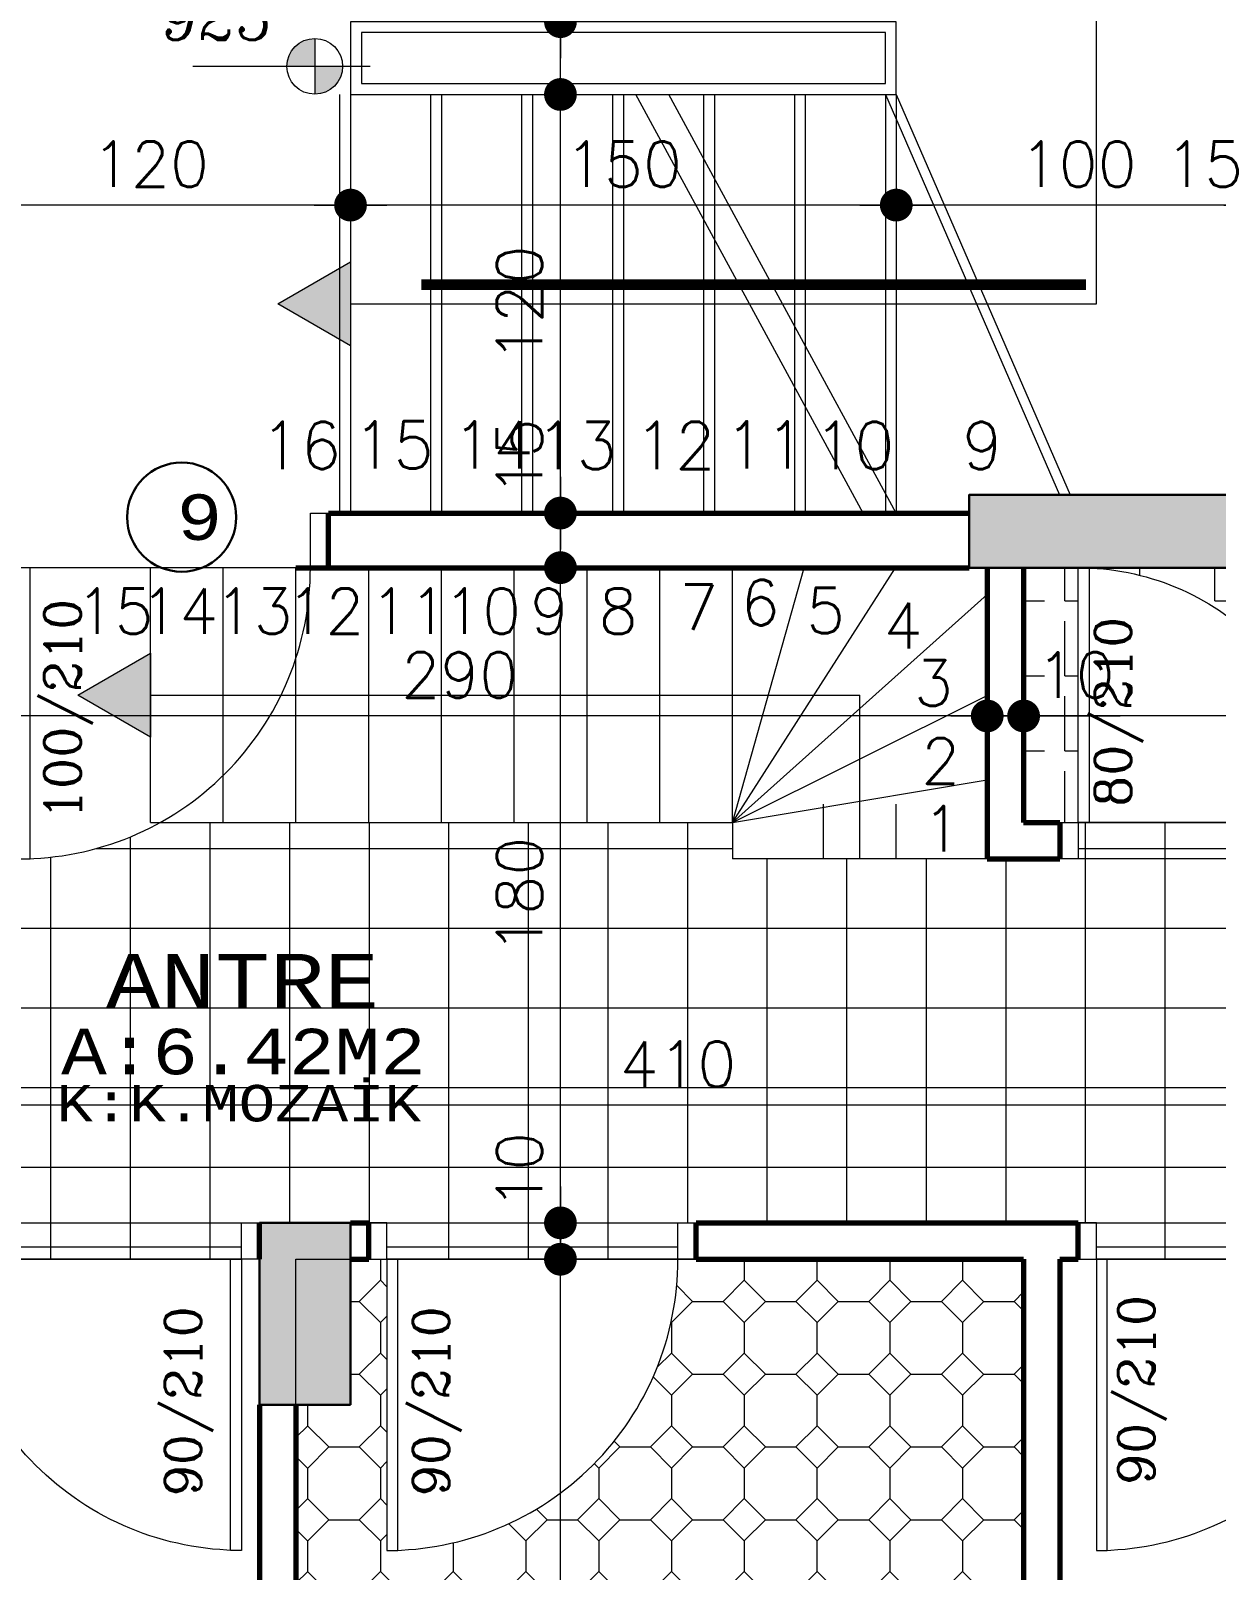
# Model space of a CAD drawing. Header units: millimetres. Extents: x 35860 to 71103, y -11298 to -8385.
# Drawn here: x 51444.5 to 51770.3, y -10413.8 to -9990.9 of the extents above; entities that cross this region are included whole.
import ezdxf
from ezdxf.enums import TextEntityAlignment as Align

# ---------------------------------------------------------------- set-up
doc = ezdxf.new("R2010")
doc.units = ezdxf.units.MM
doc.header["$MEASUREMENT"] = 0
doc.layers.get('0').update_dxf_attribs({"lineweight": 15})
doc.layers.get('Defpoints').update_dxf_attribs({"lineweight": 20})
for name, color, linetype, lineweight in [('02', 2, 'Continuous', 20), ('03_Yazı', 1, 'Continuous', 30), ('05', 4, 'Continuous', 50), ('07', 3, 'Continuous', 70), ('Kolon', 6, 'Continuous', 30), ('Merd&Balkon', 40, 'Continuous', 20), ('Ölçü', 140, 'Continuous', 20)]:
    doc.layers.add(name, color=color, linetype=linetype, lineweight=lineweight)
doc.layers.add('Lay_X', color=45, linetype='Continuous', lineweight=13, plot=False)
doc.styles.add('0', font='txt.shx')
doc.styles.add('2', font='txt.shx', dxfattribs={"height": 12.5})
doc.styles.add('C', font='')
doc.styles.add('ROMANC', font='romanc', dxfattribs={"height": 0.11})
doc.styles.get('C').set_extended_font_data('Courier New Tur')
doc.dimstyles.new('2', dxfattribs={"dimtxt": 12.5, "dimasz": 1, "dimexe": 0, "dimexo": 0, "dimgap": 5, "dimtad": 1, "dimdec": 0, "dimlfac": -1, "dimzin": 12, "dimdsep": 46, "dimtxsty": '0', "dimblk": 'DOT', "dimcen": 2.5, "dimse1": 1, "dimse2": 1, "dimclrd": 256, "dimclrt": 1, "dimadec": 0, "dimazin": 0, "dimtfac": 1, "dimtdec": 0, "dimtmove": 0, "dimatfit": 0, "dimldrblk": 'DOT', "dimfxl": 1, "dimtolj": 1, "dimtzin": 0, "dimlwd": -1, "dimarcsym": 0})

# ---------------------------------------------------------------- blocks, each defined once
blk = doc.blocks.new('DOT')
at = {"color": 0}
blk.add_line((-10, 0), (10, 0), dxfattribs=at)
at = {"color": 0, "const_width": 4.5}
blk.add_lwpolyline([(-2.25, 0, 1), (2.25, 0, 1)], format="xyb", close=True, dxfattribs=at)
blk = doc.blocks.new('*D217')
at = {"layer": 'Defpoints', "color": 0, "transparency": 16777216}
for p in [(51417.34, -10218.42), (51417.34, -10286.05), (51827.34, -10308.42)]:
    blk.add_point(p, dxfattribs=at)
at = {"layer": 'Ölçü', "transparency": 16777216}
blk.add_line((51826.34, -10286.05), (51418.34, -10286.05), dxfattribs=at)
at = {"layer": 'Ölçü', "transparency": 16777216, "rotation": 180}
blk.add_blockref('DOT', (51417.34, -10286.05), dxfattribs=at)
at = {"layer": 'Ölçü', "transparency": 16777216}
blk.add_blockref('DOT', (51827.34, -10286.05), dxfattribs=at)
at = {"layer": 'Ölçü', "color": 1, "transparency": 16777216, "insert": (51622.34, -10274.8), "char_height": 12.5, "attachment_point": 5, "style": '0'}
blk.add_mtext('\\A1;410', dxfattribs=at)
blk = doc.blocks.new('*D223')
at = {"layer": 'Defpoints', "color": 0, "transparency": 16777216}
for p in [(51797.34, -10005.92), (51782.34, -10038.81), (51782.34, -10118.42)]:
    blk.add_point(p, dxfattribs=at)
at = {"layer": 'Ölçü', "transparency": 16777216}
for p, q in [((51781.34, -10038.81), (51753.67, -10038.81)), ((51797.34, -10038.81), (51782.34, -10038.81)), ((51798.34, -10038.81), (51799.34, -10038.81))]:
    blk.add_line(p, q, dxfattribs=at)
blk.add_blockref('DOT', (51782.34, -10038.81), dxfattribs=at)
at = {"layer": 'Ölçü', "transparency": 16777216, "rotation": 180}
blk.add_blockref('DOT', (51797.34, -10038.81), dxfattribs=at)
at = {"layer": 'Ölçü', "color": 1, "transparency": 16777216, "insert": (51767, -10027.56), "char_height": 12.5, "attachment_point": 5, "style": '0'}
blk.add_mtext('\\A1;15', dxfattribs=at)
blk = doc.blocks.new('*D224')
at = {"layer": 'Defpoints', "color": 0, "transparency": 16777216}
for p in [(51682.34, -10008.42), (51682.34, -10038.81), (51782.34, -10118.42)]:
    blk.add_point(p, dxfattribs=at)
at = {"layer": 'Ölçü', "transparency": 16777216}
blk.add_line((51781.34, -10038.81), (51683.34, -10038.81), dxfattribs=at)
at = {"layer": 'Ölçü', "transparency": 16777216, "rotation": 180}
blk.add_blockref('DOT', (51682.34, -10038.81), dxfattribs=at)
at = {"layer": 'Ölçü', "transparency": 16777216}
blk.add_blockref('DOT', (51782.34, -10038.81), dxfattribs=at)
at = {"layer": 'Ölçü', "color": 1, "transparency": 16777216, "insert": (51732.34, -10027.56), "char_height": 12.5, "attachment_point": 5, "style": '0'}
blk.add_mtext('\\A1;100', dxfattribs=at)
blk = doc.blocks.new('*D225')
at = {"layer": 'Defpoints', "color": 0, "transparency": 16777216}
for p in [(51532.34, -10008.42), (51682.34, -10008.42), (51532.34, -10038.81)]:
    blk.add_point(p, dxfattribs=at)
at = {"layer": 'Ölçü', "transparency": 16777216}
blk.add_line((51681.34, -10038.81), (51533.34, -10038.81), dxfattribs=at)
at = {"layer": 'Ölçü', "transparency": 16777216, "rotation": 180}
blk.add_blockref('DOT', (51532.34, -10038.81), dxfattribs=at)
at = {"layer": 'Ölçü', "transparency": 16777216}
blk.add_blockref('DOT', (51682.34, -10038.81), dxfattribs=at)
at = {"layer": 'Ölçü', "color": 1, "transparency": 16777216, "insert": (51607.34, -10027.56), "char_height": 12.5, "attachment_point": 5, "style": '0'}
blk.add_mtext('\\A1;150', dxfattribs=at)
blk = doc.blocks.new('*D226')
at = {"layer": 'Defpoints', "color": 0, "transparency": 16777216}
for p in [(51532.34, -10008.42), (51422.34, -10038.81), (51422.34, -10073.42)]:
    blk.add_point(p, dxfattribs=at)
at = {"layer": 'Ölçü', "transparency": 16777216}
blk.add_line((51531.34, -10038.81), (51423.34, -10038.81), dxfattribs=at)
at = {"layer": 'Ölçü', "transparency": 16777216, "rotation": 180}
blk.add_blockref('DOT', (51422.34, -10038.81), dxfattribs=at)
at = {"layer": 'Ölçü', "transparency": 16777216}
blk.add_blockref('DOT', (51532.34, -10038.81), dxfattribs=at)
at = {"layer": 'Ölçü', "color": 1, "transparency": 16777216, "insert": (51477.34, -10027.56), "char_height": 12.5, "attachment_point": 5, "style": '0'}
blk.add_mtext('\\A1;120', dxfattribs=at)
blk = doc.blocks.new('*D229')
at = {"layer": 'Defpoints', "color": 0, "transparency": 16777216}
for p in [(51977.34, -10172.17), (51717.34, -10179.16), (51717.34, -10208.42)]:
    blk.add_point(p, dxfattribs=at)
at = {"layer": 'Ölçü', "transparency": 16777216}
blk.add_line((51976.34, -10179.16), (51718.34, -10179.16), dxfattribs=at)
at = {"layer": 'Ölçü', "transparency": 16777216, "rotation": 180}
blk.add_blockref('DOT', (51717.34, -10179.16), dxfattribs=at)
at = {"layer": 'Ölçü', "transparency": 16777216}
blk.add_blockref('DOT', (51977.34, -10179.16), dxfattribs=at)
at = {"layer": 'Ölçü', "color": 1, "transparency": 16777216, "insert": (51847.34, -10167.91), "char_height": 12.5, "attachment_point": 5, "style": '0'}
blk.add_mtext('\\A1;260', dxfattribs=at)
blk = doc.blocks.new('*D230')
at = {"layer": 'Defpoints', "color": 0, "transparency": 16777216}
for p in [(51707.34, -10179.16), (51717.34, -10208.42), (51707.34, -10218.42)]:
    blk.add_point(p, dxfattribs=at)
at = {"layer": 'Ölçü', "transparency": 16777216}
for p, q in [((51706.34, -10179.16), (51705.34, -10179.16)), ((51707.34, -10179.16), (51717.34, -10179.16)), ((51718.34, -10179.16), (51743.92, -10179.16))]:
    blk.add_line(p, q, dxfattribs=at)
blk.add_blockref('DOT', (51707.34, -10179.16), dxfattribs=at)
at = {"layer": 'Ölçü', "transparency": 16777216, "rotation": 180}
blk.add_blockref('DOT', (51717.34, -10179.16), dxfattribs=at)
at = {"layer": 'Ölçü', "color": 1, "transparency": 16777216, "insert": (51731.63, -10167.91), "char_height": 12.5, "attachment_point": 5, "style": '0'}
blk.add_mtext('\\A1;10', dxfattribs=at)
blk = doc.blocks.new('*D231')
at = {"layer": 'Defpoints', "color": 0, "transparency": 16777216}
for p in [(51417.34, -10179.16), (51417.34, -10218.42), (51707.34, -10218.42)]:
    blk.add_point(p, dxfattribs=at)
at = {"layer": 'Ölçü', "transparency": 16777216}
blk.add_line((51706.34, -10179.16), (51418.34, -10179.16), dxfattribs=at)
at = {"layer": 'Ölçü', "transparency": 16777216, "rotation": 180}
blk.add_blockref('DOT', (51417.34, -10179.16), dxfattribs=at)
at = {"layer": 'Ölçü', "transparency": 16777216}
blk.add_blockref('DOT', (51707.34, -10179.16), dxfattribs=at)
at = {"layer": 'Ölçü', "color": 1, "transparency": 16777216, "insert": (51562.34, -10167.91), "char_height": 12.5, "attachment_point": 5, "style": '0'}
blk.add_mtext('\\A1;290', dxfattribs=at)
blk = doc.blocks.new('*D281')
at = {"layer": 'Defpoints', "color": 0, "transparency": 16777216}
for p in [(51590.04, -10328.42), (51627.34, -10328.42), (51531.22, -10668.42)]:
    blk.add_point(p, dxfattribs=at)
at = {"layer": 'Ölçü', "transparency": 16777216}
blk.add_line((51590.04, -10667.42), (51590.04, -10329.42), dxfattribs=at)
for p, rotation in [((51590.04, -10328.42), 90), ((51590.04, -10668.42), 270)]:
    blk.add_blockref('DOT', p, dxfattribs=dict(at, rotation=rotation))
at = {"layer": 'Ölçü', "color": 1, "transparency": 16777216, "insert": (51578.79, -10498.42), "char_height": 12.5, "attachment_point": 5, "rotation": 90, "style": '0'}
blk.add_mtext('\\A1;340', dxfattribs=at)
blk = doc.blocks.new('*D282')
at = {"layer": 'Defpoints', "color": 0, "transparency": 16777216}
for p in [(51590.04, -10318.42), (51627.34, -10318.42), (51627.34, -10328.42)]:
    blk.add_point(p, dxfattribs=at)
at = {"layer": 'Ölçü', "transparency": 16777216}
for p, q in [((51590.04, -10317.42), (51590.04, -10291.84)), ((51590.04, -10328.42), (51590.04, -10318.42)), ((51590.04, -10329.42), (51590.04, -10330.42))]:
    blk.add_line(p, q, dxfattribs=at)
for p, rotation in [((51590.04, -10318.42), 270), ((51590.04, -10328.42), 90)]:
    blk.add_blockref('DOT', p, dxfattribs=dict(at, rotation=rotation))
at = {"layer": 'Ölçü', "color": 1, "transparency": 16777216, "insert": (51578.79, -10304.13), "char_height": 12.5, "attachment_point": 5, "rotation": 90, "style": '0'}
blk.add_mtext('\\A1;10', dxfattribs=at)
blk = doc.blocks.new('*D283')
at = {"layer": 'Defpoints', "color": 0, "transparency": 16777216}
for p in [(51517.34, -10138.42), (51590.04, -10138.42), (51627.34, -10318.42)]:
    blk.add_point(p, dxfattribs=at)
at = {"layer": 'Ölçü', "transparency": 16777216}
blk.add_line((51590.04, -10317.42), (51590.04, -10139.42), dxfattribs=at)
for p, rotation in [((51590.04, -10138.42), 90), ((51590.04, -10318.42), 270)]:
    blk.add_blockref('DOT', p, dxfattribs=dict(at, rotation=rotation))
at = {"layer": 'Ölçü', "color": 1, "transparency": 16777216, "insert": (51578.79, -10228.42), "char_height": 12.5, "attachment_point": 5, "rotation": 90, "style": '0'}
blk.add_mtext('\\A1;180', dxfattribs=at)
blk = doc.blocks.new('*D284')
at = {"layer": 'Defpoints', "color": 0, "transparency": 16777216}
for p in [(51526.31, -10123.42), (51590.04, -10123.42), (51517.34, -10138.42)]:
    blk.add_point(p, dxfattribs=at)
at = {"layer": 'Ölçü', "transparency": 16777216}
for p, q in [((51590.04, -10122.42), (51590.04, -10094.76)), ((51590.04, -10138.42), (51590.04, -10123.42)), ((51590.04, -10139.42), (51590.04, -10140.42))]:
    blk.add_line(p, q, dxfattribs=at)
for p, rotation in [((51590.04, -10123.42), 270), ((51590.04, -10138.42), 90)]:
    blk.add_blockref('DOT', p, dxfattribs=dict(at, rotation=rotation))
at = {"layer": 'Ölçü', "color": 1, "transparency": 16777216, "insert": (51578.79, -10108.09), "char_height": 12.5, "attachment_point": 5, "rotation": 90, "style": '0'}
blk.add_mtext('\\A1;15', dxfattribs=at)
blk = doc.blocks.new('*D285')
at = {"layer": 'Defpoints', "color": 0, "transparency": 16777216}
for p in [(51532.34, -10008.42), (51590.04, -10008.42), (51526.31, -10123.42)]:
    blk.add_point(p, dxfattribs=at)
at = {"layer": 'Ölçü', "transparency": 16777216}
blk.add_line((51590.04, -10122.42), (51590.04, -10009.42), dxfattribs=at)
for p, rotation in [((51590.04, -10008.42), 90), ((51590.04, -10123.42), 270)]:
    blk.add_blockref('DOT', p, dxfattribs=dict(at, rotation=rotation))
at = {"layer": 'Ölçü', "color": 1, "transparency": 16777216, "insert": (51578.79, -10065.92), "char_height": 12.5, "attachment_point": 5, "rotation": 90, "style": '0'}
blk.add_mtext('\\A1;120', dxfattribs=at)
blk = doc.blocks.new('*D286')
at = {"layer": 'Defpoints', "color": 0, "transparency": 16777216}
for p in [(51532.34, -9988.42), (51590.04, -9988.42), (51532.34, -10008.42)]:
    blk.add_point(p, dxfattribs=at)
at = {"layer": 'Ölçü', "transparency": 16777216}
for p, q in [((51590.04, -9987.42), (51590.04, -9957.67)), ((51590.04, -10008.42), (51590.04, -9988.42)), ((51590.04, -10009.42), (51590.04, -10010.42))]:
    blk.add_line(p, q, dxfattribs=at)
for p, rotation in [((51590.04, -9988.42), 270), ((51590.04, -10008.42), 90)]:
    blk.add_blockref('DOT', p, dxfattribs=dict(at, rotation=rotation))
at = {"layer": 'Ölçü', "color": 1, "transparency": 16777216, "insert": (51578.79, -9972.05), "char_height": 12.5, "attachment_point": 5, "rotation": 90, "style": '0'}
blk.add_mtext('\\A1;20', dxfattribs=at)
blk = doc.blocks.new('*D287')
at = {"layer": 'Defpoints', "color": 0, "transparency": 16777216}
for p in [(51526.31, -9873.42), (51590.04, -9873.42), (51532.34, -9988.42)]:
    blk.add_point(p, dxfattribs=at)
at = {"layer": 'Ölçü', "transparency": 16777216}
blk.add_line((51590.04, -9987.42), (51590.04, -9874.42), dxfattribs=at)
for p, rotation in [((51590.04, -9873.42), 90), ((51590.04, -9988.42), 270)]:
    blk.add_blockref('DOT', p, dxfattribs=dict(at, rotation=rotation))
at = {"layer": 'Ölçü', "color": 1, "transparency": 16777216, "insert": (51578.79, -9930.92), "char_height": 12.5, "attachment_point": 5, "rotation": 90, "style": '0'}
blk.add_mtext('\\A1;120', dxfattribs=at)
blk = doc.blocks.new('B')
at = {"layer": 'Merd&Balkon'}
for p, q in [((-10, 0), (-10, 15)), ((10, 0), (10, 15))]:
    blk.add_line(p, q, dxfattribs=at)
blk = doc.blocks.new('A')
at = {"layer": 'Merd&Balkon'}
h = blk.add_hatch(color=256, dxfattribs=at)
h.dxf.hatch_style = 1
h.paths.add_polyline_path([(0, 19.95), (-11.52, 0), (11.52, 0)])
blk.add_lwpolyline([(0, 19.95), (-11.52, 0), (11.52, 0)], close=True, dxfattribs=at)
blk = doc.blocks.new('NO')
at = {"layer": '03_Yazı'}
blk.add_circle((0, 0), 15, dxfattribs=at)
at = {"layer": '03_Yazı', "style": 'C'}
blk.add_attdef('99', text='', height=12.5, dxfattribs=at).set_placement((0, 0), align=Align.MIDDLE_CENTER)

msp = doc.modelspace()

# ---------------------------------------------------------------- hatches: boundary and pattern name
h = msp.add_hatch()
h.set_pattern_fill('ANSI33', color=256, scale=30, style=0)
h.paths.add_polyline_path([(51092.34, -9384.52), (51092.34, -9333.42), (51117.34, -9334.52), (51117.34, -9384.52)])
h.paths.add_polyline_path([(51507.34, -9402.81), (51507.34, -9351.71), (51532.34, -9352.81), (51532.34, -9402.81)])
h.paths.add_polyline_path([(51967.34, -9423.08), (51967.34, -9371.98), (51992.34, -9373.08), (51992.34, -9423.08)])
h.paths.add_polyline_path([(51702.34, -9360.3), (51727.34, -9361.4), (51727.34, -9411.4), (51702.34, -9411.4)])
h.paths.add_polyline_path([(51992.34, -9983.42), (51932.34, -9983.42), (51932.34, -10013.42), (51992.34, -10013.42)])
h.paths.add_polyline_path([(51967.34, -9628.42), (51992.34, -9628.42), (51992.34, -9678.42), (51967.34, -9678.42)])
h.paths.add_polyline_path([(51532.34, -9638.42), (51532.34, -9678.42), (51507.34, -9678.42), (51507.34, -9638.42)])
h.paths.add_polyline_path([(51142.34, -9678.42), (51092.34, -9678.42), (51092.34, -9653.42), (51142.34, -9653.42)])
h.paths.add_polyline_path([(51132.34, -9893.42), (51092.34, -9893.42), (51092.34, -9923.42), (51132.34, -9923.42)])
h.paths.add_polyline_path([(51117.34, -10623.42), (51117.34, -10573.42), (51092.34, -10573.42), (51092.34, -10623.42)])
h.paths.add_polyline_path([(51967.34, -10368.42), (51992.34, -10368.42), (51992.34, -10318.42), (51967.34, -10318.42)])
h.paths.add_polyline_path([(51532.34, -10368.42), (51532.34, -10318.42), (51507.34, -10318.42), (51507.34, -10368.42)])
h.paths.add_polyline_path([(51432.34, -10138.42), (51407.34, -10138.42), (51407.34, -10073.42), (51432.34, -10073.42)])
h.paths.add_polyline_path([(51432.34, -9923.42), (51432.34, -9858.42), (51407.34, -9858.42), (51407.34, -9923.42)])
h.paths.add_polyline_path([(51702.34, -9873.42), (51702.34, -9878.42), (51707.34, -9878.42), (51797.34, -9878.42), (51797.34, -9858.42), (51702.34, -9858.42)])
h.paths.add_polyline_path([(51702.34, -10133.42), (51702.34, -10118.42), (51797.34, -10118.42), (51797.34, -10138.42), (51702.34, -10138.42)])
h.paths.add_polyline_path([(51142.34, -10318.42), (51092.34, -10318.42), (51092.34, -10343.42), (51142.34, -10343.42)])
h.paths.add_polyline_path([(51702.34, -10623.42), (51727.34, -10623.42), (51727.34, -10573.42), (51702.34, -10573.42)])
h.paths.add_polyline_path([(51967.34, -10623.42), (51992.34, -10623.42), (51992.34, -10573.42), (51967.34, -10573.42)])
h.paths.add_polyline_path([(51532.34, -10623.42), (51532.34, -10573.42), (51507.34, -10573.42), (51507.34, -10623.42)])
h = msp.add_hatch(color=256)
h.paths.add_polyline_path([(51530.16, -10000.69, -0.414214), (51522.5, -10008.35), (51522.5, -10000.69)])
h.paths.add_polyline_path([(51522.5, -9993.03), (51522.5, -10000.69), (51514.84, -10000.69, -0.414214)])
h = msp.add_hatch(color=256)
h.paths.add_polyline_path([(51530.16, -10000.69, -0.414214), (51522.5, -10008.35), (51522.5, -10000.69)])
h.paths.add_polyline_path([(51522.5, -9993.03), (51522.5, -10000.69), (51514.84, -10000.69, -0.414214)])
h = msp.add_hatch()
h.set_pattern_fill('ANGLE', color=256, scale=75, style=0)
h.set_pattern_definition([(0, (1960.531, 0), (0, 20.625), [15, -5.625]), (90, (1960.531, 0), (-20.625, 1e-15), [15, -5.625])])
h.paths.add_polyline_path([(51977.34, -10065.92), (51797.34, -10065.92), (51797.34, -10138.42), (51735.34, -10138.42), (51735.34, -10138.49, -0.401712), (51802.34, -10208.42), (51867.34, -10208.42), (51867.34, -10173.42, -0.414214), (51872.34, -10168.42), (51912.34, -10168.42, -0.414214), (51917.34, -10173.42), (51917.34, -10208.42), (51977.34, -10208.42)])
h.paths.add_polyline_path([(51732.34, -10138.42), (51717.34, -10138.42), (51717.34, -10208.42), (51732.34, -10208.42)])
h.paths.add_polyline_path([(51950.54, -10158.54), (51973.46, -10158.54), (51973.46, -10177.29), (51950.54, -10177.29)], flags=24)
h.paths.add_polyline_path([(51828.59, -10158.54), (51866.09, -10158.54), (51866.09, -10177.29), (51828.59, -10177.29)], flags=24)
h.paths.add_polyline_path([(51909.61, -10204.55), (51909.61, -10183.71), (51928.36, -10183.71), (51928.36, -10204.55)], flags=25)
h.paths.add_polyline_path([(51909.61, -10125.92), (51909.61, -10088.42), (51928.36, -10088.42), (51928.36, -10125.92)], flags=24)
h.paths.add_polyline_path([(51803.03, -10125.6), (51915.09, -10125.6), (51915.09, -10104.53), (51803.03, -10104.53)], flags=24)
h.paths.add_polyline_path([(51806.88, -10141.17), (51908.03, -10141.17), (51908.03, -10121.33), (51806.88, -10121.33)], flags=24)
h.paths.add_polyline_path([(51815.33, -10110.96), (51901.99, -10110.96), (51901.99, -10087.3), (51815.33, -10087.3)], flags=24)
h = msp.add_hatch()
h.set_pattern_fill('NET,_O', color=256, scale=175)
h.set_pattern_definition([(0, (0, 0), (0, 21.875), []), (90, (0, 0), (-21.875, 1e-15), [])])
h.paths.add_polyline_path([(51837.34, -10233.42), (51827.34, -10233.42), (51827.34, -10228.42), (51827.34, -10218.42), (51807.34, -10218.42), (51802.34, -10218.42), (51802.34, -10208.42), (51732.34, -10208.42), (51732.34, -10218.42), (51727.34, -10218.42), (51707.34, -10218.42), (51637.34, -10218.42), (51637.34, -10208.42), (51480.04, -10208.42, -0.117499), (51444.31, -10218.37), (51444.31, -10218.42), (51441.31, -10218.42), (51441.31, -10138.42), (51436.31, -10138.42), (51432.34, -10138.42), (51417.34, -10138.42), (51417.34, -10218.42), (51417.34, -10223.42), (51407.34, -10223.42), (51407.34, -10303.42), (51417.34, -10303.42), (51417.34, -10308.42), (51417.34, -10318.42), (51422.34, -10318.42), (51422.34, -10328.42), (51502.34, -10328.42), (51502.34, -10318.42), (51507.34, -10318.42), (51532.34, -10318.42), (51537.34, -10318.42), (51542.34, -10318.42), (51542.34, -10328.42), (51622.34, -10328.42), (51622.34, -10318.42), (51627.34, -10318.42), (51717.34, -10318.42), (51732.34, -10318.42), (51737.34, -10318.42), (51737.34, -10328.42), (51817.34, -10328.42), (51817.34, -10318.42), (51822.34, -10318.42), (51827.34, -10318.42), (51827.34, -10308.42), (51827.34, -10303.42), (51837.34, -10303.42), (51837.34, -10300.42)])
h.paths.add_polyline_path([(51802.63, -10265.42), (51823.46, -10265.42), (51823.46, -10284.17), (51802.63, -10284.17)], flags=24)
h.paths.add_polyline_path([(51605.67, -10265.42), (51639, -10265.42), (51639, -10284.17), (51605.67, -10284.17)], flags=24)
h.paths.add_polyline_path([(51569.42, -10314.55), (51569.42, -10293.71), (51588.17, -10293.71), (51588.17, -10314.55)], flags=24)
h.paths.add_polyline_path([(51569.42, -10245.09), (51569.42, -10211.76), (51588.17, -10211.76), (51588.17, -10245.09)], flags=24)
h.paths.add_polyline_path([(51446.89, -10281.44), (51558.95, -10281.44), (51558.95, -10260.37), (51446.89, -10260.37)], flags=24)
h.paths.add_polyline_path([(51445.78, -10294.13), (51557.44, -10294.13), (51557.44, -10274.29), (51445.78, -10274.29)], flags=24)
h.paths.add_polyline_path([(51459.51, -10263.3), (51545.79, -10263.3), (51545.79, -10240.8), (51459.51, -10240.8)], flags=24)
h = msp.add_hatch()
h.set_pattern_fill('SERAMIK1', color=256, scale=20, style=0, pattern_type=2)
h.set_pattern_definition([(315, (1960.531, 5.8), (20.000006, -4e-15), [8.20244, -20.08184]), (0, (1966.331, 0), (20, 20), [8.4, -11.6]), (45, (1974.731, 0), (0, 20.000006), [8.20244, -20.08184]), (135, (1980.531, 14.2), (-20.000006, 0), [8.20244, -20.08184]), (225, (1966.331, 20), (-2e-15, -20.000006), [8.20244, -20.08184]), (270, (1960.531, 14.2), (20, -20), [8.4, -11.6])])
h.paths.add_polyline_path([(51669.06, -10486.5), (51669.06, -10481.58), (51648.62, -10481.58), (51648.62, -10421.58), (51708.62, -10421.58), (51717.34, -10421.58), (51717.34, -10328.42), (51622.34, -10328.42, -0.40327), (51545.34, -10408.37), (51545.34, -10408.42), (51542.34, -10408.42), (51542.34, -10328.42), (51532.34, -10328.42), (51532.34, -10368.42), (51517.34, -10368.42), (51517.34, -10573.42), (51532.34, -10573.42), (51532.34, -10623.42), (51517.34, -10623.42), (51517.34, -10668.42), (51537.22, -10668.42), (51537.22, -10598.42), (51540.22, -10598.42), (51540.22, -10598.49, -0.401712), (51607.22, -10668.42), (51638.83, -10668.42), (51638.83, -10573.42), (51640.33, -10573.42), (51669.06, -10573.42), (51669.06, -10571.5)])
h.paths.add_polyline_path([(51599.63, -10506.77), (51635.04, -10506.77), (51635.04, -10525.52), (51599.63, -10525.52)], flags=24)
h.paths.add_polyline_path([(51569.42, -10517.17), (51569.42, -10479.67), (51588.17, -10479.67), (51588.17, -10517.17)], flags=24)
h.paths.add_polyline_path([(51534, -10474.43), (51635.15, -10474.43), (51635.15, -10454.6), (51534, -10454.6)], flags=24)
h.paths.add_polyline_path([(51530.14, -10460.18), (51642.21, -10460.18), (51642.21, -10439.11), (51530.14, -10439.11)], flags=24)
h.paths.add_polyline_path([(51533.22, -10444.13), (51635.47, -10444.13), (51635.47, -10421), (51533.22, -10421)], flags=24)

# ---------------------------------------------------------------- linework, layer by layer
for p, q in [((51522.5, -9993.03), (51522.5, -10008.35)), ((51522.5, -9993.03), (51522.5, -10008.35)), ((51530.16, -10000.69), (51488.97, -10000.69)), ((51530.16, -10000.69), (51488.97, -10000.69)), ((51537.73, -10000.69), (51530.08, -10000.69)), ((51537.73, -10000.69), (51530.08, -10000.69))]:
    msp.add_line(p, q)
msp.add_circle((51522.5, -10000.69), 7.66)
msp.add_circle((51522.5, -10000.69), 7.66)
at = {"layer": '02'}
for p, q in [((51529.34, -10008.42), (51529.34, -10123.42)), ((51554.34, -10008.42), (51554.34, -10123.42)), ((51579.34, -10008.42), (51579.34, -10123.42)), ((51604.34, -10008.42), (51604.34, -10123.42)), ((51629.34, -10008.42), (51629.34, -10123.42)), ((51654.34, -10008.42), (51654.34, -10123.42)), ((51679.34, -10008.42), (51727.16, -10118.42)), ((51679.34, -10008.42), (51679.34, -10123.42)), ((51735.34, -10208.42), (51732.34, -10208.42))]:
    msp.add_line(p, q, dxfattribs=at)
for points in [[(51526.31, -10138.42), (51521.31, -10138.42), (51521.31, -10123.42), (51526.31, -10123.42)], [(51727.34, -10208.42), (51732.34, -10208.42), (51732.34, -10218.42), (51727.34, -10218.42)], [(51507.34, -10328.42), (51502.34, -10328.42), (51502.34, -10318.42), (51507.34, -10318.42)], [(51537.34, -10328.42), (51542.34, -10328.42), (51542.34, -10318.42), (51537.34, -10318.42)], [(51627.34, -10328.42), (51622.34, -10328.42), (51622.34, -10318.42), (51627.34, -10318.42)], [(51732.34, -10328.42), (51737.34, -10328.42), (51737.34, -10318.42), (51732.34, -10318.42)]]:
    msp.add_lwpolyline(points, dxfattribs=at)
for points in [[(51441.31, -10218.42, 0.414214), (51521.31, -10138.42), (51441.31, -10138.42), (51441.31, -10218.42), (51444.31, -10218.42), (51444.31, -10138.42)], [(51732.34, -10138.42, -0.414214), (51802.34, -10208.42), (51732.34, -10208.42), (51732.34, -10138.42), (51735.34, -10138.42), (51735.34, -10208.42)], [(51502.34, -10408.42, -0.414214), (51422.34, -10328.42), (51502.34, -10328.42), (51502.34, -10408.42), (51499.34, -10408.42), (51499.34, -10328.42)], [(51542.34, -10408.42, 0.414214), (51622.34, -10328.42), (51542.34, -10328.42), (51542.34, -10408.42), (51545.34, -10408.42), (51545.34, -10328.42)], [(51737.34, -10408.42, 0.414214), (51817.34, -10328.42), (51737.34, -10328.42), (51737.34, -10408.42), (51740.34, -10408.42), (51740.34, -10328.42)]]:
    msp.add_lwpolyline(points, format="xyb", dxfattribs=at)
at = {"layer": '05', "ltscale": 3}
for p, q in [((51734.45, -10059.67), (51551.84, -10059.67)), ((51734.45, -10059.67), (51551.84, -10059.67)), ((51734.45, -10059.67), (51551.84, -10059.67)), ((51734.45, -10060.67), (51551.84, -10060.67)), ((51734.45, -10060.67), (51551.84, -10060.67)), ((51734.45, -10060.67), (51551.84, -10060.67)), ((51734.45, -10061.67), (51551.84, -10061.67)), ((51734.45, -10061.67), (51551.84, -10061.67)), ((51734.45, -10061.67), (51551.84, -10061.67))]:
    msp.add_line(p, q, dxfattribs=at)
at = {"layer": '07'}
for p, q in [((51526.31, -10123.42), (51702.34, -10123.42)), ((51526.31, -10138.42), (51526.31, -10123.42)), ((51517.34, -10138.42), (51702.34, -10138.42)), ((51707.34, -10138.42), (51707.34, -10218.42)), ((51717.34, -10138.42), (51717.34, -10208.42)), ((51717.34, -10208.42), (51727.34, -10208.42)), ((51727.34, -10208.42), (51727.34, -10218.42)), ((51707.34, -10218.42), (51727.34, -10218.42)), ((51507.34, -10328.42), (51507.34, -10318.42)), ((51532.34, -10318.42), (51537.34, -10318.42)), ((51537.34, -10328.42), (51537.34, -10318.42)), ((51627.34, -10318.42), (51717.34, -10318.42)), ((51627.34, -10328.42), (51627.34, -10318.42)), ((51717.34, -10318.42), (51717.34, -10318.42)), ((51717.34, -10318.42), (51732.34, -10318.42)), ((51732.34, -10328.42), (51732.34, -10318.42)), ((51532.34, -10328.42), (51537.34, -10328.42)), ((51627.34, -10328.42), (51717.34, -10328.42)), ((51717.34, -10328.42), (51717.34, -10573.42)), ((51727.34, -10328.42), (51727.34, -10573.42)), ((51727.34, -10328.42), (51732.34, -10328.42)), ((51507.34, -10368.42), (51507.34, -10573.42)), ((51517.34, -10368.42), (51517.34, -10573.42))]:
    msp.add_line(p, q, dxfattribs=at)
at = {"layer": 'Defpoints'}
for p in [(51627.34, -10318.42), (51636.28, -10318.42)]:
    msp.add_point(p, dxfattribs=at)
at = {"layer": 'Kolon'}
for points in [[(51702.34, -10133.42), (51702.34, -10118.42), (51797.34, -10118.42), (51797.34, -10138.42), (51702.34, -10138.42)], [(51532.34, -10368.42), (51532.34, -10318.42), (51507.34, -10318.42), (51507.34, -10318.42), (51507.34, -10368.42), (51507.34, -10368.42)]]:
    msp.add_lwpolyline(points, close=True, dxfattribs=at)
at = {"layer": 'Lay_X'}
for points in [[(51717.34, -10138.42), (51717.34, -10208.42), (51977.34, -10208.42), (51977.34, -10005.92), (51797.34, -10005.92), (51797.34, -10138.42)], [(51417.34, -10138.42), (51417.34, -10318.42), (51827.34, -10318.42), (51827.34, -10218.42), (51707.34, -10218.42), (51707.34, -10138.42)], [(51507.34, -10758.42), (51507.34, -10328.42), (51107.34, -10328.42), (51107.34, -10758.42)], [(51717.34, -10328.42), (51717.34, -10668.42), (51517.34, -10668.42), (51517.34, -10328.42)], [(51727.34, -10758.42), (51727.34, -10328.42), (51977.34, -10328.42), (51977.34, -10758.42)]]:
    msp.add_lwpolyline(points, close=True, dxfattribs=at)
at = {"layer": 'Merd&Balkon'}
for p, q in [((51737.34, -10065.92), (51737.34, -9930.92)), ((51532.34, -10008.42), (51532.34, -10123.42)), ((51557.34, -10008.42), (51557.34, -10123.42)), ((51582.34, -10008.42), (51582.34, -10123.42)), ((51607.34, -10008.42), (51607.34, -10123.42)), ((51673.23, -10123.42), (51610.73, -10008.42)), ((51682.34, -10123.42), (51619.84, -10008.42)), ((51632.34, -10008.42), (51632.34, -10123.42)), ((51657.34, -10008.42), (51657.34, -10123.42)), ((51682.34, -10008.42), (51682.34, -10123.42)), ((51682.34, -10008.42), (51730.16, -10118.42)), ((51512.39, -10065.92), (51532.34, -10054.4)), ((51532.34, -10054.4), (51532.34, -10077.44)), ((51532.34, -10077.44), (51512.39, -10065.92)), ((51532.34, -10065.92), (51737.34, -10065.92)), ((51477.34, -10208.42), (51477.34, -10138.42)), ((51497.34, -10208.42), (51497.34, -10138.42)), ((51517.34, -10208.42), (51517.34, -10138.42)), ((51537.34, -10208.42), (51537.34, -10138.42)), ((51557.34, -10208.42), (51557.34, -10138.42)), ((51577.34, -10208.42), (51577.34, -10138.42)), ((51597.34, -10208.42), (51597.34, -10138.42)), ((51617.34, -10208.42), (51617.34, -10138.42)), ((51637.34, -10208.42), (51657.04, -10138.42)), ((51637.34, -10208.42), (51637.34, -10138.42)), ((51637.34, -10208.42), (51682.17, -10138.42)), ((51637.34, -10208.42), (51707.34, -10145.77)), ((51477.34, -10173.42), (51672.34, -10173.42)), ((51637.34, -10208.42), (51707.34, -10173.55)), ((51672.34, -10218.42), (51672.34, -10173.42)), ((51637.34, -10208.42), (51707.34, -10196.72)), ((51477.34, -10208.42), (51637.34, -10208.42)), ((51637.34, -10208.42), (51637.34, -10218.42)), ((51707.34, -10218.42), (51637.34, -10218.42))]:
    msp.add_line(p, q, dxfattribs=at)
for points in [[(51682.34, -10008.42), (51682.34, -9988.42), (51532.34, -9988.42), (51532.34, -10008.42)], [(51679.34, -10005.42), (51679.34, -9991.42), (51535.34, -9991.42), (51535.34, -10005.42)]]:
    msp.add_lwpolyline(points, close=True, dxfattribs=at)
for points in [[(51525.69, -10065.92), (51512.39, -10065.92), (51532.34, -10054.4)], [(51525.69, -10065.92), (51532.34, -10054.4), (51532.34, -10077.44)], [(51525.69, -10065.92), (51532.34, -10077.44), (51512.39, -10065.92)]]:
    msp.add_solid(points, dxfattribs=at)

# ---------------------------------------------------------------- block references
at = {"layer": '03_Yazı'}
ref = msp.add_blockref('NO', (51485.93, -10124.54), dxfattribs=dict(at, xscale=-1))
ref.add_attrib('99', '9', dxfattribs={"height": 12.5, "style": 'C'}).set_placement((51490.82, -10124.54), align=Align.MIDDLE_CENTER)
at = {"layer": 'Merd&Balkon', "xscale": -1, "rotation": 90}
msp.add_blockref('A', (51477.34, -10173.42), dxfattribs=at)
at = {"layer": 'Merd&Balkon', "xscale": -1}
msp.add_blockref('B', (51672.34, -10218.42), dxfattribs=at)

# ---------------------------------------------------------------- texts
at = {"layer": '03_Yazı', "color": 4, "style": 'ROMANC'}
msp.add_text('925', height=12, dxfattribs=at).set_placement((51479.86, -9993.43))
at = {"layer": '03_Yazı', "style": '0'}
for s, p in [('16', (51507.52, -10111.35)), ('15', (51532.98, -10111.21)), ('14', (51560.36, -10111.21)), ('13', (51583.25, -10111.35)), ('12', (51610.36, -10111.35)), ('11', (51635.17, -10111.21)), ('10', (51659.63, -10111.35)), ('9', (51700.45, -10111.35))]:
    msp.add_text(s, height=13, dxfattribs=at).set_placement(p)
at = {"layer": '03_Yazı', "style": '2'}
for s, p in [('15', (51467.51, -10150.35)), ('14', (51485.2, -10150.35)), ('13', (51505.73, -10150.35)), ('12', (51525.44, -10150.35)), ('11', (51548.41, -10150.35)), ('10', (51568.53, -10150.35)), ('9', (51587, -10150.35)), ('8', (51605.9, -10150.35)), ('7', (51628.04, -10149.26)), ('6', (51644.93, -10148.05)), ('5', (51662.94, -10150.2)), ('4', (51684.2, -10154.34)), ('3', (51692.61, -10170.11)), ('2', (51694.54, -10191.53)), ('1', (51694.86, -10210.13))]:
    msp.add_text(s, height=12.5, dxfattribs=at).set_placement(p, align=Align.MIDDLE_CENTER)
at = {"layer": '03_Yazı', "style": 'ROMANC'}
for s, p in [('100/210', (51458.18, -10207.81)), ('80/210', (51746.87, -10204.17)), ('90/210', (51753.29, -10390.48)), ('90/210', (51753.29, -10390.48)), ('90/210', (51753.29, -10390.48)), ('90/210', (51491.26, -10393.59)), ('90/210', (51491.26, -10393.59)), ('90/210', (51491.26, -10393.59)), ('90/210', (51559.49, -10393.59)), ('90/210', (51559.49, -10393.59)), ('90/210', (51559.49, -10393.59))]:
    msp.add_text(s, height=10, rotation=90, dxfattribs=at).set_placement(p)
at = {"layer": '03_Yazı', "style": 'C', "flags": 12}
for tag, text, height, p in [('ANTRE', 'ANTRE', 15, (51502.65, -10252.05)), ('K:K.MOZAİK', 'K:K.MOZAİK', 10, (51501.61, -10285.54))]:
    msp.add_attdef(tag, text=text, height=height, dxfattribs=at).set_placement(p, align=Align.MIDDLE_CENTER)
at = {"layer": '03_Yazı', "style": 'C'}
msp.add_attdef('A:6.42M2', text='A:10.00m2', height=12.5, dxfattribs=at).set_placement((51502.92, -10271.36), align=Align.MIDDLE_CENTER)

# ---------------------------------------------------------------- dimensions: what is measured, and where the dimension line sits
at = {"layer": 'Ölçü'}
for base, p1, p2, angle, picture, middle in [((51590.04, -9873.42), (51532.34, -9988.42), (51526.31, -9873.42), 90, '*D287', (51578.79, -9930.92)), ((51590.04, -10008.42), (51526.31, -10123.42), (51532.34, -10008.42), 90, '*D285', (51578.79, -10065.92)), ((51422.34, -10038.81), (51532.34, -10008.42), (51422.34, -10073.42), 180, '*D226', (51477.34, -10027.56))]:
    dim = msp.add_linear_dim(base=base, p1=p1, p2=p2, angle=angle, text='120', dimstyle='2', dxfattribs=at)
    dim.commit()
    dim.dimension.update_dxf_attribs({"geometry": picture, "text_midpoint": middle})
for base, p1, p2, angle, picture, middle in [((51590.04, -9988.42), (51532.34, -10008.42), (51532.34, -9988.42), 90, '*D286', (51578.79, -9972.05)), ((51782.34, -10038.81), (51797.34, -10005.92), (51782.34, -10118.42), 180, '*D223', (51767, -10027.56)), ((51532.34, -10038.81), (51682.34, -10008.42), (51532.34, -10008.42), 180, '*D225', (51607.34, -10027.56)), ((51682.34, -10038.81), (51782.34, -10118.42), (51682.34, -10008.42), 180, '*D224', (51732.34, -10027.56)), ((51590.04, -10123.42), (51517.34, -10138.42), (51526.31, -10123.42), 90, '*D284', (51578.79, -10108.09)), ((51590.04, -10138.42), (51627.34, -10318.42), (51517.34, -10138.42), 90, '*D283', (51578.79, -10228.42)), ((51417.34, -10179.16), (51707.34, -10218.42), (51417.34, -10218.42), 180, '*D231', (51562.34, -10167.91)), ((51717.34, -10179.16), (51977.34, -10172.17), (51717.34, -10208.42), 180, '*D229', (51847.34, -10167.91)), ((51417.34, -10286.05), (51827.34, -10308.42), (51417.34, -10218.42), 180, '*D217', (51622.34, -10274.8)), ((51590.04, -10318.42), (51627.34, -10328.42), (51627.34, -10318.42), 90, '*D282', (51578.79, -10304.13)), ((51590.04, -10328.42), (51531.22, -10668.42), (51627.34, -10328.42), 90, '*D281', (51578.79, -10498.42))]:
    dim = msp.add_linear_dim(base=base, p1=p1, p2=p2, angle=angle, dimstyle='2', dxfattribs=at)
    dim.commit()
    dim.dimension.update_dxf_attribs({"geometry": picture, "text_midpoint": middle})
dim = msp.add_linear_dim(base=(51707.34, -10179.16), p1=(51717.34, -10208.42), p2=(51707.34, -10218.42), angle=180, dimstyle='2', dxfattribs=at)
dim.commit()
dim.dimension.update_dxf_attribs({"geometry": '*D230', "text_midpoint": (51731.63, -10179.16), "dimtype": 160})

doc.saveas('drawing.dxf')
